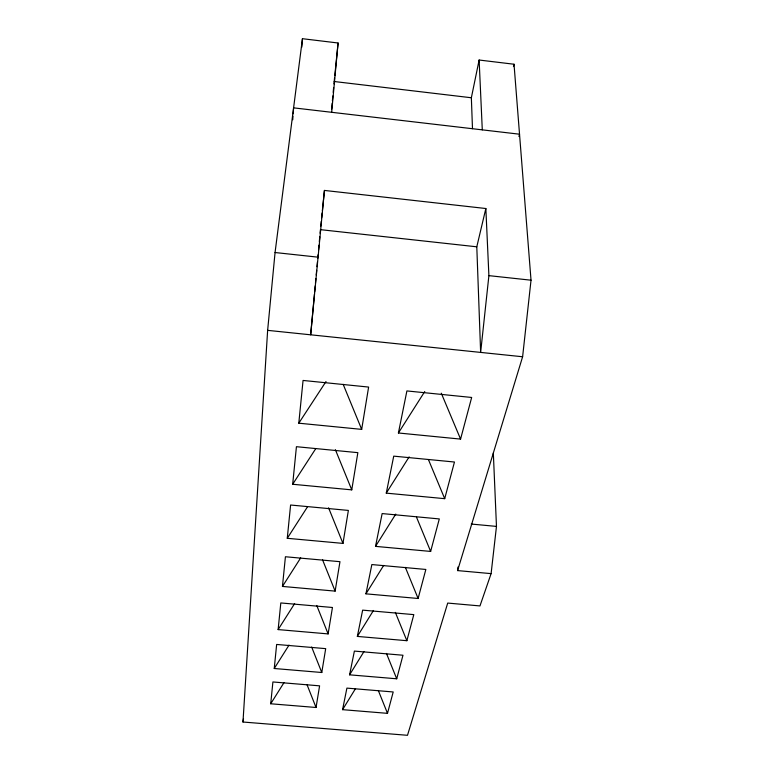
<?xml version="1.0" encoding="UTF-8"?>
<svg xmlns="http://www.w3.org/2000/svg" width="774" height="774" viewBox="0 0 774 774"><rect width="100%" height="100%" fill="white"/><g stroke="black" fill="none" stroke-linecap="round" stroke-linejoin="round"><path stroke-width="1.16" d="M493.328 452.954L496.473 526.407L491.103 573.631L479.967 605.926L447.711 603.072L407.492 735.3L242.978 722.016L267.64 330.353L275.06 252.527L302.45 38.7L338.083 42.996L331.669 112.298M292.736 119.786L292.988 116.206M293.162 113.817L293.598 107.857L519.528 134.202L518.957 136.514M301.821 47.127L302.45 38.7M314.438 294.178L310.664 334.813L324.432 190.433L485.849 208.516L488.897 275.641L480.644 352.412L476.794 246.809L485.849 208.516M314.66 291.788L315.221 285.819M315.444 283.429L315.879 278.65M316.218 275.06L316.663 270.281M316.992 266.701L317.437 261.912M317.766 258.332L318.104 254.743M318.549 249.963L318.994 245.184M319.323 241.604L319.768 236.825M320.097 233.235L320.436 229.655L476.794 246.809M331.62 109.182L332.181 103.165M332.404 100.765L332.849 95.947M333.188 92.338L333.633 87.53M333.971 83.921L334.542 78.01M270.716 703.779L272.903 681.962L319.594 685.841L316.044 707.484L270.716 703.779L283.981 682.658M274.248 668.504L276.647 644.452L325.699 648.641L321.781 672.5L274.248 668.504L289.012 645.119M278.137 629.591L280.807 602.946L332.452 607.484L328.118 633.906L278.137 629.591L294.662 603.546M282.452 586.431L285.422 556.748L339.97 561.682L335.132 591.113L282.452 586.431L300.68 557.89M287.27 538.298L290.598 505.016L348.377 510.424L342.969 543.396L287.27 538.298L307.452 506.902M292.678 484.263L296.432 446.695L357.859 452.655L351.754 489.865L292.678 484.263L315.608 448.872M298.793 423.194L303.06 380.45L368.618 387.068L361.681 429.377L298.793 423.194L325.999 381.553M334.784 75.678L338.083 42.996M320.794 226.085L321.278 221.335M321.645 217.765L322.129 213.014M322.371 210.634L324.432 190.433M491.103 573.631L457.579 570.593L522.614 356.756L531.022 280.198L514.023 64.232L479.125 60.024L471.356 97.756L472.488 128.716M457.579 570.593L457.976 567.042M242.978 722.016L243.491 718.669M342.563 709.661L346.907 688.115L393.202 691.966L387.503 713.347L342.563 709.661L355.518 688.608M349.587 674.831L354.386 651.089L402.983 655.239L396.714 678.788L349.587 674.831L364.003 651.524M357.346 636.421L362.648 610.135L413.809 614.624L406.863 640.698L357.346 636.421L373.455 610.473M365.938 593.842L371.849 564.565L425.845 569.451L418.115 598.476L365.938 593.842L383.672 565.407M375.516 546.376L382.143 513.578L439.303 518.928L430.644 551.427L375.516 546.376L395.766 514.091M386.265 493.135L393.734 456.138L454.464 462.02L444.702 498.669L386.265 493.135L409.146 456.863M398.407 432.985L406.901 390.928L471.666 397.459L460.569 439.1L398.407 432.985L424.742 391.547M513.472 66.593L514.023 64.232M471.25 524.046L496.473 526.407M267.64 330.353L522.614 356.756M275.06 252.527L318.249 257.191M488.897 275.641L531.022 280.198M334.194 81.512L471.356 97.756M441.286 393.192L460.569 439.1M428.525 459.804L444.702 498.669M416.47 517.08L430.644 551.427M343.172 384.339L361.681 429.377M405.363 567.352L418.115 598.476M335.384 449.704L351.754 489.865M395.34 612.379L406.863 640.698M328.563 507.792L342.969 543.396M386.449 653.42L396.714 678.788M378.312 690.495L387.503 713.347M322.574 559.863L335.132 591.113M316.75 605.471L328.118 633.906M311.661 647.035L321.781 672.5M306.968 684.555L316.044 707.484M479.125 60.024L482.289 129.858"/></g></svg>
